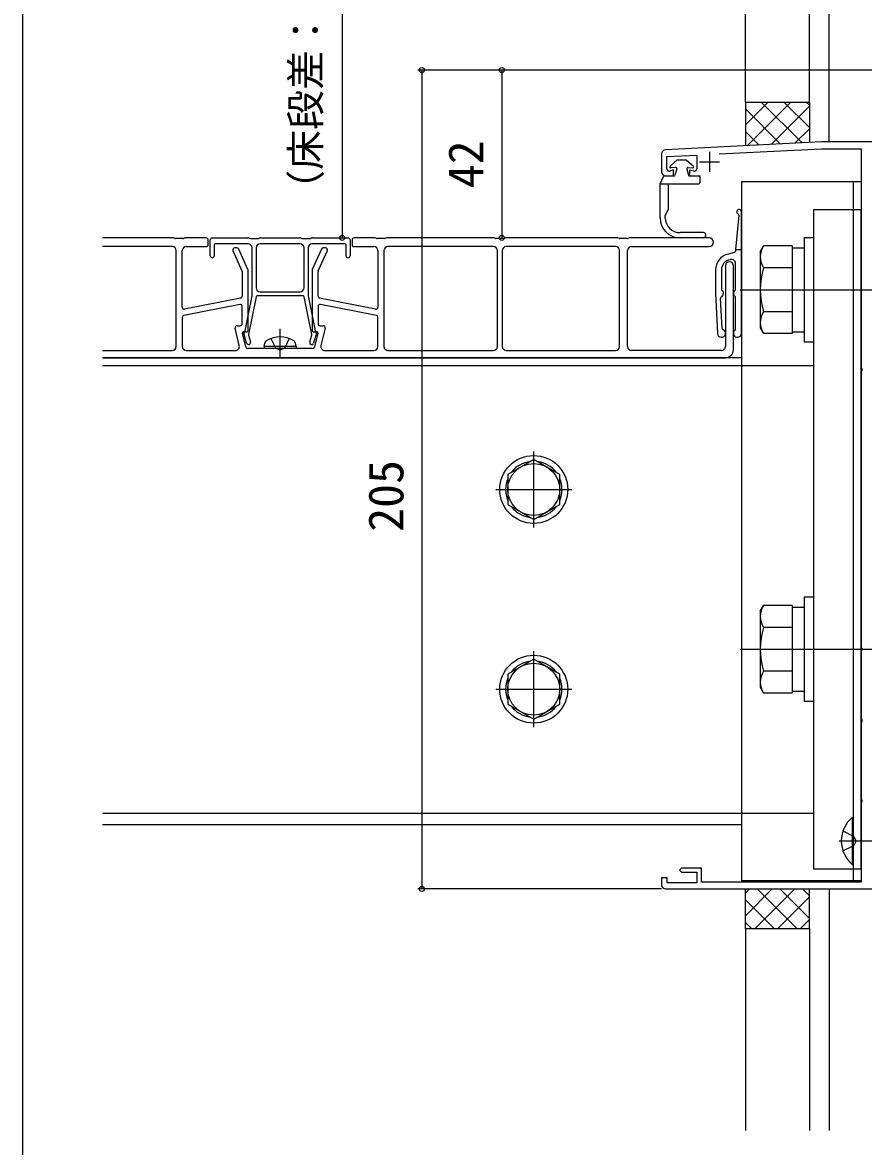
# Model space of a CAD drawing. Units: millimetres, scale not verified. Extents: x -525 to 525, y -782 to 778.
# Drawn here: x -525 to -314.4, y -518.3 to -236.9 of the extents above; entities that cross this region are included whole.
import ezdxf
from ezdxf.enums import TextEntityAlignment as Align

# ---------------------------------------------------------------- set-up
doc = ezdxf.new("R2010")
doc.units = ezdxf.units.MM
doc.header["$LTSCALE"] = 4
for name, color, linetype in [('0-2_YKK_11', 7, 'Continuous'), ('0-3_YKK_12', 2, 'Continuous'), ('0-4_YKK_13', 4, 'Continuous'), ('0-5_YKK_D', 6, 'Continuous'), ('0-6_YKK_ZWAK', 7, 'Continuous'), ('0-7_YSS_K', 3, 'Continuous')]:
    doc.layers.add(name, color=color, linetype=linetype)
doc.styles.add('ＭＳ ゴシック', font='')
doc.styles.get('ＭＳ ゴシック').set_extended_font_data('MS Gothic')

msp = doc.modelspace()

# ---------------------------------------------------------------- linework, layer by layer
at = {"layer": '0-2_YKK_11'}
for p, q in [((-365, -269.751), (-365, -274.3)), ((-353, -269.3), (-353, -274.3)), ((-355.5, -271.8), (-350.5, -271.8)), ((-364, -453.8), (-306, -453.8))]:
    msp.add_line(p, q, dxfattribs=at)
for points in [[(-307.941, -268.3), (-305, -268.3), (-305, -266.8), (-305.8, -266.8), (-305.8, -259.1), (-305.5, -258.8), (-305, -258.3), (-305.5, -257.8), (-305.8, -257.5), (-305.8, -250.1), (-305.5, -249.8), (-305, -249.3), (-305.5, -248.8), (-307, -248.8), (-307, -253.342), (-306.88, -253.525), (-306.88, -254.075), (-307, -254.258), (-307, -266.8), (-325, -266.8), (-364.05, -268.752)], [(-350.615, -269.783), (-324.958, -268.5), (-315, -268.5), (-315, -323.342), (-314.88, -323.525), (-314.88, -324.075), (-315, -324.258), (-315, -393.342), (-314.88, -393.525), (-314.88, -394.075), (-315, -394.258), (-315, -411.342), (-314.88, -411.525), (-314.88, -412.075), (-315, -412.258), (-315, -431.342), (-314.88, -431.525), (-314.88, -432.075), (-315, -432.258), (-315, -452.1), (-355, -452.1), (-355, -448.6), (-360, -448.6), (-360.5, -449.1), (-360, -449.6), (-356.2, -449.6), (-356.2, -452.3), (-363.6, -452.3), (-363.6, -451), (-365, -451), (-365, -452.8)], [(-363.7, -273.5), (-363.7, -270.437), (-356.2, -270.062), (-356.2, -273.5)], [(-364, -275.3), (-362, -275.3), (-362, -273.797), (-362.928, -274.075)], [(-356.948, -274.082), (-358, -273.814), (-358, -275.3), (-355.3, -275.3)]]:
    msp.add_lwpolyline(points, dxfattribs=at)
for centre, radius, start, end in [((-364, -269.751), 1, 92.86241, 180), ((-364, -274.3), 1, 180.00001, 269.99999), ((-363.1, -273.5), 0.6, 179.99999, 286.64594), ((-356.8, -273.5), 0.6, 255.7557, 359.99999), ((-364, -452.8), 1, 180.00001, 269.99999)]:
    msp.add_arc(centre, radius, start, end, dxfattribs=at)
at = {"layer": '0-3_YKK_12'}
for p, q in [((-345, -320.801), (-505, -320.801)), ((-345, -437.801), (-505, -437.801))]:
    msp.add_line(p, q, dxfattribs=at)
at = {"layer": '0-4_YKK_13'}
for p, q in [((-361.1, -271.3), (-362.866, -272.863)), ((-361.1, -271.3), (-362.866, -272.863)), ((-361.1, -271.3), (-358.8, -271.3)), ((-358.8, -271.3), (-357.034, -272.863)), ((-365.383, -277.3), (-364.517, -275.444)), ((-364.291, -275.3), (-361.891, -275.3)), ((-361.545, -273.156), (-362.669, -273.298)), ((-361.218, -273.533), (-361.65, -275.116)), ((-358.682, -273.533), (-358.25, -275.116)), ((-358.355, -273.156), (-357.231, -273.298)), ((-358.009, -275.3), (-355.7, -275.3)), ((-355.45, -275.55), (-355.45, -277.05)), ((-365.383, -285.8), (-365.383, -277.3)), ((-363.383, -277.3), (-363.383, -283.808)), ((-358.211, -277.3), (-355.7, -277.3)), ((-345, -276.8), (-345, -451.8)), ((-315, -276.8), (-345, -276.8)), ((-317, -276.8), (-317, -451.8)), ((-315, -276.8), (-315, -451.8)), ((-364.042, -285.031), (-363.423, -283.958)), ((-364.083, -285.8), (-364.083, -285.181)), ((-345.628, -285.155), (-346.5, -293.685)), ((-345, -314.686), (-345, -284.285)), ((-354.539, -289.5), (-360.383, -289.5)), ((-487.323, -290.8), (-505, -290.8)), ((-486.82, -290.929), (-487.18, -290.821)), ((-484.823, -290.95), (-486.677, -290.95)), ((-484.32, -290.821), (-484.68, -290.929)), ((-479, -290.8), (-484.177, -290.8)), ((-478.5, -292.5), (-478.5, -291.3)), ((-478, -295.3), (-478, -291.3)), ((-477.5, -290.8), (-468.573, -290.8)), ((-477, -292.6), (-477, -295.3)), ((-468.5, -292.3), (-476.7, -292.3)), ((-468.43, -290.821), (-468.07, -290.929)), ((-467.927, -290.95), (-466.073, -290.95)), ((-465.93, -290.929), (-465.57, -290.821)), ((-465.427, -290.8), (-455.573, -290.8)), ((-455.43, -290.821), (-455.07, -290.929)), ((-454.927, -290.95), (-453.073, -290.95)), ((-452.93, -290.929), (-452.57, -290.821)), ((-444.3, -292.3), (-452.5, -292.3)), ((-452.427, -290.8), (-443.5, -290.8)), ((-444, -295.3), (-444, -292.6)), ((-443, -291.3), (-443, -295.3)), ((-442.5, -291.3), (-442.5, -292.5)), ((-436.823, -290.8), (-442, -290.8)), ((-436.32, -290.929), (-436.68, -290.821)), ((-434.323, -290.95), (-436.177, -290.95)), ((-433.82, -290.821), (-434.18, -290.929)), ((-407.073, -290.8), (-433.677, -290.8)), ((-406.57, -290.929), (-406.93, -290.821)), ((-404.573, -290.95), (-406.427, -290.95)), ((-404.07, -290.821), (-404.43, -290.929)), ((-376.073, -290.8), (-403.927, -290.8)), ((-375.57, -290.929), (-375.93, -290.821)), ((-373.573, -290.95), (-375.427, -290.95)), ((-373.07, -290.821), (-373.43, -290.929)), ((-353.1, -290.8), (-372.927, -290.8)), ((-354.539, -290.8), (-360.383, -290.8)), ((-327, -290.8), (-329.3, -290.8)), ((-487.5, -293), (-505, -293)), ((-486.5, -318), (-486.5, -294)), ((-485, -308.19), (-485, -294)), ((-484, -293), (-479, -293)), ((-472.326, -294.007), (-470.045, -299.026)), ((-471.322, -293.3), (-471.871, -293.3)), ((-468.545, -298.701), (-470.867, -293.593)), ((-467.5, -305.27), (-467.5, -293.3)), ((-466.5, -293.3), (-466.5, -303.3)), ((-454.5, -303.3), (-454.5, -293.3)), ((-453.5, -293.3), (-453.5, -305.27)), ((-450.133, -293.593), (-452.455, -298.712)), ((-450.955, -299.037), (-448.673, -294.007)), ((-449.129, -293.3), (-449.678, -293.3)), ((-442, -293), (-437, -293)), ((-436, -294), (-436, -308.19)), ((-434.5, -294), (-434.5, -318)), ((-407.1, -293), (-433.5, -293)), ((-406.1, -318), (-406.1, -294)), ((-404.9, -294), (-404.9, -318)), ((-376.5, -293), (-403.9, -293)), ((-375.5, -318), (-375.5, -294)), ((-373.5, -318), (-373.5, -294)), ((-372.5, -293), (-353.1, -293)), ((-346.722, -294.445), (-348.535, -294.931)), ((-346.5, -293.685), (-345, -293.685)), ((-346.5, -293.685), (-346.5, -294.156)), ((-340.3, -294.3), (-339.451, -292.83)), ((-340.3, -294.3), (-340.3, -313.3)), ((-332.3, -292.83), (-339.451, -292.83)), ((-332.3, -292.83), (-332.3, -314.77)), ((-332.3, -293.3), (-329.3, -293.3)), ((-349, -297.8), (-349, -318)), ((-348.147, -296.34), (-347.759, -296.236)), ((-347, -318.8), (-347, -297.8)), ((-346.5, -303.711), (-346.5, -297.202)), ((-470, -299.233), (-470, -305.39)), ((-468.5, -314), (-468.5, -298.908)), ((-452.5, -298.919), (-452.5, -314)), ((-451, -305.39), (-451, -299.243)), ((-351.5, -298.795), (-351.5, -304.686)), ((-350, -298.755), (-350, -303.711)), ((-332.3, -298.315), (-339.451, -298.315)), ((-345.3, -303.8), (-177.3, -303.8)), ((-470.402, -305.88), (-484.402, -308.68)), ((-469.263, -314.117), (-467.506, -305.329)), ((-466.528, -305.541), (-468.421, -315.002)), ((-454.766, -305.3), (-466.234, -305.3)), ((-465.5, -304.3), (-455.5, -304.3)), ((-452.579, -315.002), (-454.472, -305.541)), ((-453.494, -305.329), (-451.737, -314.117)), ((-436.598, -308.68), (-450.598, -305.88)), ((-351.5, -304.686), (-350.999, -314.736)), ((-349.86, -313.477), (-350.239, -305.874)), ((-346.5, -313.711), (-346.5, -305.661)), ((-470.598, -307.449), (-484.598, -310.249)), ((-470, -312.3), (-470, -307.94)), ((-451, -307.94), (-451, -312.3)), ((-436.402, -310.249), (-450.402, -307.449)), ((-332.3, -309.285), (-339.451, -309.285)), ((-485, -310.74), (-485, -318)), ((-436, -318), (-436, -310.74)), ((-470.716, -317.768), (-471.752, -313.416)), ((-471.266, -312.8), (-470.5, -312.8)), ((-469.091, -318.116), (-469.912, -314.669)), ((-469.62, -314.3), (-468.8, -314.3)), ((-468.88, -317.138), (-469.586, -314.689)), ((-468.415, -315.144), (-467.92, -316.862)), ((-460.5, -320.946), (-460.5, -313.6)), ((-453.08, -316.862), (-452.585, -315.144)), ((-452.2, -314.3), (-451.38, -314.3)), ((-451.414, -314.689), (-452.12, -317.138)), ((-451.088, -314.669), (-451.909, -318.116)), ((-450.5, -312.8), (-449.734, -312.8)), ((-449.248, -313.416), (-450.284, -317.768)), ((-340.3, -313.3), (-339.451, -314.77)), ((-332.3, -314.77), (-339.451, -314.77)), ((-332.3, -314.3), (-329.3, -314.3)), ((-464.5, -318), (-464.359, -317.198)), ((-456.5, -318), (-464.5, -318)), ((-464.5, -318), (-464.412, -318.5)), ((-456.5, -318), (-456.641, -317.198)), ((-456.5, -318), (-456.588, -318.5)), ((-505, -319), (-487.5, -319)), ((-505, -320.8), (-349, -320.8)), ((-484, -319), (-471.689, -319)), ((-461.02, -318.5), (-468.605, -318.5)), ((-456.588, -318.5), (-464.412, -318.5)), ((-452.395, -318.5), (-459.98, -318.5)), ((-449.311, -319), (-437, -319)), ((-433.5, -319), (-407.1, -319)), ((-403.9, -319), (-376.5, -319)), ((-350, -319), (-372.5, -319)), ((-505, -322.8), (-327, -322.8)), ((-397, -363.3), (-397, -344.3)), ((-406.5, -353.8), (-387.5, -353.8)), ((-327, -380.8), (-329.3, -380.8)), ((-340.3, -384.3), (-339.451, -382.83)), ((-340.3, -384.3), (-340.3, -403.3)), ((-332.3, -382.83), (-339.451, -382.83)), ((-332.3, -382.83), (-332.3, -404.77)), ((-332.3, -383.3), (-329.3, -383.3)), ((-332.3, -388.315), (-339.451, -388.315)), ((-345.3, -393.8), (-177.3, -393.8)), ((-397, -413.3), (-397, -394.3)), ((-332.3, -399.285), (-339.451, -399.285)), ((-406.5, -403.8), (-387.5, -403.8)), ((-340.3, -403.3), (-339.451, -404.77)), ((-332.3, -404.77), (-339.451, -404.77)), ((-332.3, -404.3), (-329.3, -404.3)), ((-505, -434.8), (-327, -434.8)), ((-317.248, -435.9), (-317, -435.9)), ((-317.248, -435.9), (-317.248, -447.7)), ((-317, -447.7), (-317, -435.9)), ((-320.5, -441.8), (-306.5, -441.8)), ((-319.583, -439.3), (-316.865, -440.655)), ((-316.256, -441.8), (-316.865, -440.655)), ((-316.256, -441.8), (-316.865, -442.945)), ((-319.583, -444.3), (-316.865, -442.945)), ((-317.248, -447.7), (-317, -447.7)), ((-315, -451.8), (-345, -451.8))]:
    msp.add_line(p, q, dxfattribs=at)
for points in [[(-365.383, -277.3), (-363.176, -277.3), (-358.211, -277.3)], [(-455.5, -292.3), (-460.5, -292.3), (-465.5, -292.3)], [(-329.3, -290.8), (-329.3, -316.8), (-327, -316.8)], [(-462.8, -316.021), (-461.645, -318.337), (-460.5, -318.946)], [(-458.2, -316.021), (-459.355, -318.337), (-460.5, -318.946)], [(-329.3, -380.8), (-329.3, -406.8), (-327, -406.8)]]:
    msp.add_lwpolyline(points, dxfattribs=at)
for points in [[(-315, -448.8), (-315, -283.8), (-327, -283.8), (-327, -448.8)], [(-397, -346.294), (-403.5, -350.047), (-403.5, -357.553), (-397, -361.306), (-390.5, -357.553), (-390.5, -350.047)], [(-397, -396.294), (-403.5, -400.047), (-403.5, -407.553), (-397, -411.306), (-390.5, -407.553), (-390.5, -400.047)]]:
    msp.add_lwpolyline(points, close=True, dxfattribs=at)
for centre, radius in [((-397, -353.8), 8.5), ((-397, -353.8), 6.5), ((-397, -403.8), 8.5), ((-397, -403.8), 6.5)]:
    msp.add_circle(centre, radius, dxfattribs=at)
for centre, radius, start, end in [((-362.7, -273.05), 0.25, 131.51167, 277.19497), ((-357.2, -273.05), 0.25, 262.80503, 48.48833), ((-364.291, -275.55), 0.25, 90, 155), ((-361.891, -275.05), 0.25, 270, 344.74763), ((-361.507, -273.454), 0.3, 344.74763, 97.19497), ((-358.393, -273.454), 0.3, 82.80503, 195.25237), ((-358.009, -275.05), 0.25, 195.25237, 270), ((-355.7, -275.55), 0.25, 0, 90), ((-355.7, -277.05), 0.25, 270, 0), ((-363.683, -283.808), 0.3, 330, 0), ((-345.6, -284.285), 0.6, 0, 248.76355), ((-360.383, -285.8), 5, 180, 270), ((-363.783, -285.181), 0.3, 150, 180), ((-360.383, -285.8), 3.7, 180, 270), ((-345.926, -285.124), 0.3, 354.16057, 68.76355), ((-354.539, -290.15), 0.65, 270, 90), ((-487.323, -291.3), 0.5, 73.30076, 90), ((-486.677, -290.45), 0.5, 253.30076, 270), ((-484.823, -290.45), 0.5, 270, 286.69924), ((-484.177, -291.3), 0.5, 90, 106.69924), ((-479, -291.3), 0.5, 0, 90), ((-479, -292.5), 0.5, 270, 0), ((-477.5, -291.3), 0.5, 90, 180), ((-476.7, -292.6), 0.3, 90, 180), ((-468.573, -291.3), 0.5, 73.30076, 90), ((-468.5, -293.3), 1, 0, 90), ((-467.927, -290.45), 0.5, 253.30076, 270), ((-465.5, -293.3), 1, 90, 180), ((-466.073, -290.45), 0.5, 270, 286.69924), ((-465.427, -291.3), 0.5, 90, 106.69924), ((-455.573, -291.3), 0.5, 73.30076, 90), ((-455.5, -293.3), 1, 0, 90), ((-454.927, -290.45), 0.5, 253.30076, 270), ((-452.5, -293.3), 1, 90, 180), ((-453.073, -290.45), 0.5, 270, 286.69924), ((-452.427, -291.3), 0.5, 90, 106.69924), ((-444.3, -292.6), 0.3, 360, 90), ((-443.5, -291.3), 0.5, 0, 90), ((-442, -291.3), 0.5, 90, 180), ((-442, -292.5), 0.5, 180, 270), ((-436.823, -291.3), 0.5, 73.30076, 90), ((-436.177, -290.45), 0.5, 253.30076, 270), ((-434.323, -290.45), 0.5, 270, 286.69924), ((-433.677, -291.3), 0.5, 90, 106.69924), ((-407.073, -291.3), 0.5, 73.30076, 90), ((-406.427, -290.45), 0.5, 253.30076, 270), ((-404.573, -290.45), 0.5, 270, 286.69924), ((-403.927, -291.3), 0.5, 90, 106.69924), ((-376.073, -291.3), 0.5, 73.30076, 90), ((-375.427, -290.45), 0.5, 253.30076, 270), ((-373.573, -290.45), 0.5, 270, 286.69924), ((-372.927, -291.3), 0.5, 90, 106.69924), ((-353.1, -291.9), 1.1, 270, 90), ((-487.5, -294), 1, 360, 90), ((-484, -294), 1, 90, 180), ((-477.5, -295.3), 0.5, 180, 270), ((-477.5, -295.3), 0.5, 270, 0), ((-471.871, -293.8), 0.5, 90, 204.44395), ((-471.322, -293.8), 0.5, 24.44395, 90), ((-449.678, -293.8), 0.5, 90, 155.5983), ((-449.129, -293.8), 0.5, 335.5983, 90), ((-443.5, -295.3), 0.5, 180, 270), ((-443.5, -295.3), 0.5, 270, 0), ((-437, -294), 1, 0, 90), ((-433.5, -294), 1, 90, 180), ((-407.1, -294), 1, 0, 90), ((-403.9, -294), 1, 90, 180), ((-376.5, -294), 1, 0, 90), ((-372.5, -294), 1, 90, 180), ((-347.5, -298.795), 4, 105.00061, 180), ((-346.8, -294.156), 0.3, 285.00061, 0), ((-335.444, -295.573), 4.856, 145.61575, 214.38425), ((-347.5, -298.755), 2.5, 104.9981, 180), ((-348, -297.8), 1, 0, 180), ((-347.5, -297.202), 1, 0, 105), ((-470.5, -299.233), 0.5, 360, 24.44395), ((-469, -298.908), 0.5, 0, 24.44395), ((-452, -298.919), 0.5, 155.5983, 180), ((-450.5, -299.243), 0.5, 155.5983, 180), ((-322.149, -303.8), 18.151, 162.41205, 197.58795), ((-465.5, -303.3), 1, 180, 270), ((-455.5, -303.3), 1, 270, 360), ((-350.5, -304.686), 1, 295.53345, 54.31467), ((-349.8, -303.711), 0.2, 180, 234.31467), ((-346, -304.686), 1, 125.68533, 234.31467), ((-346.7, -303.711), 0.2, 305.68533, 0), ((-470.5, -305.39), 0.5, 281.30993, 0), ((-467.8, -305.27), 0.3, 348.69007, 0), ((-466.234, -305.6), 0.3, 90, 168.69007), ((-454.766, -305.6), 0.3, 11.30993, 90), ((-453.2, -305.27), 0.3, 180, 191.30993), ((-450.5, -305.39), 0.5, 180, 258.69007), ((-349.94, -305.859), 0.3, 115.53345, 182.85544), ((-346.7, -305.661), 0.2, 0, 54.31467), ((-484.5, -308.19), 0.5, 180, 281.30993), ((-470.5, -307.94), 0.5, 0, 101.30993), ((-450.5, -307.94), 0.5, 78.69007, 180), ((-436.5, -308.19), 0.5, 258.69007, 0), ((-335.444, -312.027), 4.856, 145.61575, 214.38425), ((-484.5, -310.74), 0.5, 101.30993, 180), ((-470.5, -312.3), 0.5, 270, 0), ((-450.5, -312.3), 0.5, 180, 270), ((-436.5, -310.74), 0.5, 360, 78.69007), ((-471.266, -313.3), 0.5, 90, 193.3925), ((-469.62, -314.6), 0.3, 90, 193.3925), ((-469.3, -314.6), 0.3, 114.827, 197.33887), ((-469.558, -314.058), 0.3, 296.01796, 348.69007), ((-468.8, -314), 0.3, 270, 0), ((-468.126, -315.061), 0.3, 168.69007, 196.079), ((-452.874, -315.061), 0.3, 343.921, 11.30993), ((-452.2, -314), 0.3, 180, 270), ((-451.442, -314.058), 0.3, 191.30993, 243.98204), ((-451.7, -314.6), 0.3, 342.66113, 65.173), ((-451.38, -314.6), 0.3, 346.6075, 90), ((-449.734, -313.3), 0.5, 346.6075, 90), ((-350, -314.686), 1, 182.85544, 70.23557), ((-349.56, -313.462), 0.3, 182.85544, 250.23557), ((-346, -314.686), 1, 125.68533, 0), ((-346.7, -313.711), 0.2, 305.68533, 0), ((-487.5, -318), 1, 270, 360), ((-484, -318), 1, 180, 270), ((-471.689, -318), 1, 270, 13.3925), ((-468.4, -317), 0.5, 196.079, 16.079), ((-463.472, -317.354), 0.9, 122.05588, 170), ((-460.5, -322.1), 6.5, 57.94412, 122.05588), ((-457.528, -317.354), 0.9, 10, 57.94412), ((-452.6, -317), 0.5, 163.921, 343.921), ((-449.311, -318), 1, 166.6075, 270), ((-437, -318), 1, 270, 0), ((-433.5, -318), 1, 180, 270), ((-407.1, -318), 1, 270, 0), ((-403.9, -318), 1, 180, 270), ((-376.5, -318), 1, 270, 0), ((-372.5, -318), 1, 180, 270), ((-350, -318), 1, 270, 0), ((-468.605, -318), 0.5, 193.3925, 270), ((-461.02, -318.8), 0.3, 30, 90), ((-460.5, -318.5), 0.3, 210, 330), ((-459.98, -318.8), 0.3, 90, 150), ((-452.395, -318), 0.5, 270, 346.6075), ((-349, -318.8), 2, 270, 0), ((-397, -353.8), 7.05, 97.21814, 142.78186), ((-397, -353.8), 7.05, 37.21814, 82.78186), ((-397, -353.8), 7.05, 157.21814, 202.78186), ((-397, -353.8), 7.05, 337.21814, 22.78186), ((-397, -353.8), 7.05, 217.21814, 262.78186), ((-397, -353.8), 7.05, 277.21814, 322.78186), ((-335.444, -385.573), 4.856, 145.61575, 214.38425), ((-322.149, -393.8), 18.151, 162.41205, 197.58795), ((-397, -403.8), 7.05, 97.21814, 142.78186), ((-397, -403.8), 7.05, 37.21814, 82.78186), ((-335.444, -402.027), 4.856, 145.61575, 214.38425), ((-397, -403.8), 7.05, 157.21814, 202.78186), ((-397, -403.8), 7.05, 337.21814, 22.78186), ((-397, -403.8), 7.05, 217.21814, 262.78186), ((-397, -403.8), 7.05, 277.21814, 322.78186), ((-312.3, -441.8), 7.7, 129.98312, 230.01688)]:
    msp.add_arc(centre, radius, start, end, dxfattribs=at)
at = {"layer": '0-5_YKK_D'}
for p, q in [((-445, -179.3), (-445, -290.8)), ((-307.7, -248.8), (-426, -248.8)), ((-425, -248.8), (-425, -453.8)), ((-307.7, -248.8), (-406, -248.8)), ((-405, -248.8), (-405, -290.8)), ((-365, -453.8), (-426, -453.8))]:
    msp.add_line(p, q, dxfattribs=at)
for centre in [(-425, -248.8), (-405, -248.8), (-445, -290.8), (-405, -290.8), (-425, -453.8)]:
    msp.add_circle(centre, 0.637, dxfattribs=at)
at = {"layer": '0-6_YKK_ZWAK'}
msp.add_line((-525, 747.7), (-525, -782.3), dxfattribs=at)
at = {"layer": '0-7_YSS_K'}
for p, q in [((-323, -266.8), (-323, -205.1)), ((-344, -256.8), (-344, -215.1)), ((-328, -256.8), (-328, -215.1)), ((-344, -256.8), (-344, -267.75)), ((-344, -256.858), (-343.942, -256.8)), ((-344, -262.515), (-338.285, -256.8)), ((-335.216, -267.311), (-344, -258.527)), ((-343.556, -267.728), (-332.628, -256.8)), ((-329.829, -267.041), (-340.07, -256.8)), ((-337.601, -267.43), (-328, -257.829)), ((-328, -263.213), (-334.413, -256.8)), ((-328, -257.557), (-328.757, -256.8)), ((-340.604, -267.58), (-344, -264.184)), ((-331.646, -267.132), (-328, -263.486)), ((-344, -454.848), (-342.952, -453.8)), ((-344, -460.505), (-337.295, -453.8)), ((-341.638, -463.8), (-331.638, -453.8)), ((-331.06, -463.8), (-341.06, -453.8)), ((-335.981, -463.8), (-328, -455.819)), ((-328, -461.203), (-335.403, -453.8)), ((-328, -455.546), (-329.746, -453.8)), ((-328, -463.8), (-328, -453.8)), ((-323, -453.8), (-323, -514.3)), ((-336.717, -463.8), (-344, -456.517)), ((-330.324, -463.8), (-328, -461.476)), ((-342.374, -463.8), (-344, -462.174)), ((-344, -463.8), (-344, -514.3)), ((-328, -463.8), (-328, -514.3))]:
    msp.add_line(p, q, dxfattribs=at)
for points in [[(-344, -256.8), (-328, -256.8), (-328, -266.95)], [(-328, -463.8), (-344, -463.8), (-344, -453.8)]]:
    msp.add_lwpolyline(points, dxfattribs=at)

# ---------------------------------------------------------------- texts
at = {"layer": '0-5_YKK_D', "style": 'ＭＳ ゴシック'}
for s, height, p in [('（床段差：111.5）', 7.331, (-448.25, -283.772)), ('42', 8.798, (-407, -278.391)), ('205', 8.798, (-427, -364.391))]:
    msp.add_text(s, height=height, rotation=90, dxfattribs=at).set_placement(p, align=Align.BOTTOM_LEFT)

doc.saveas('drawing.dxf')
